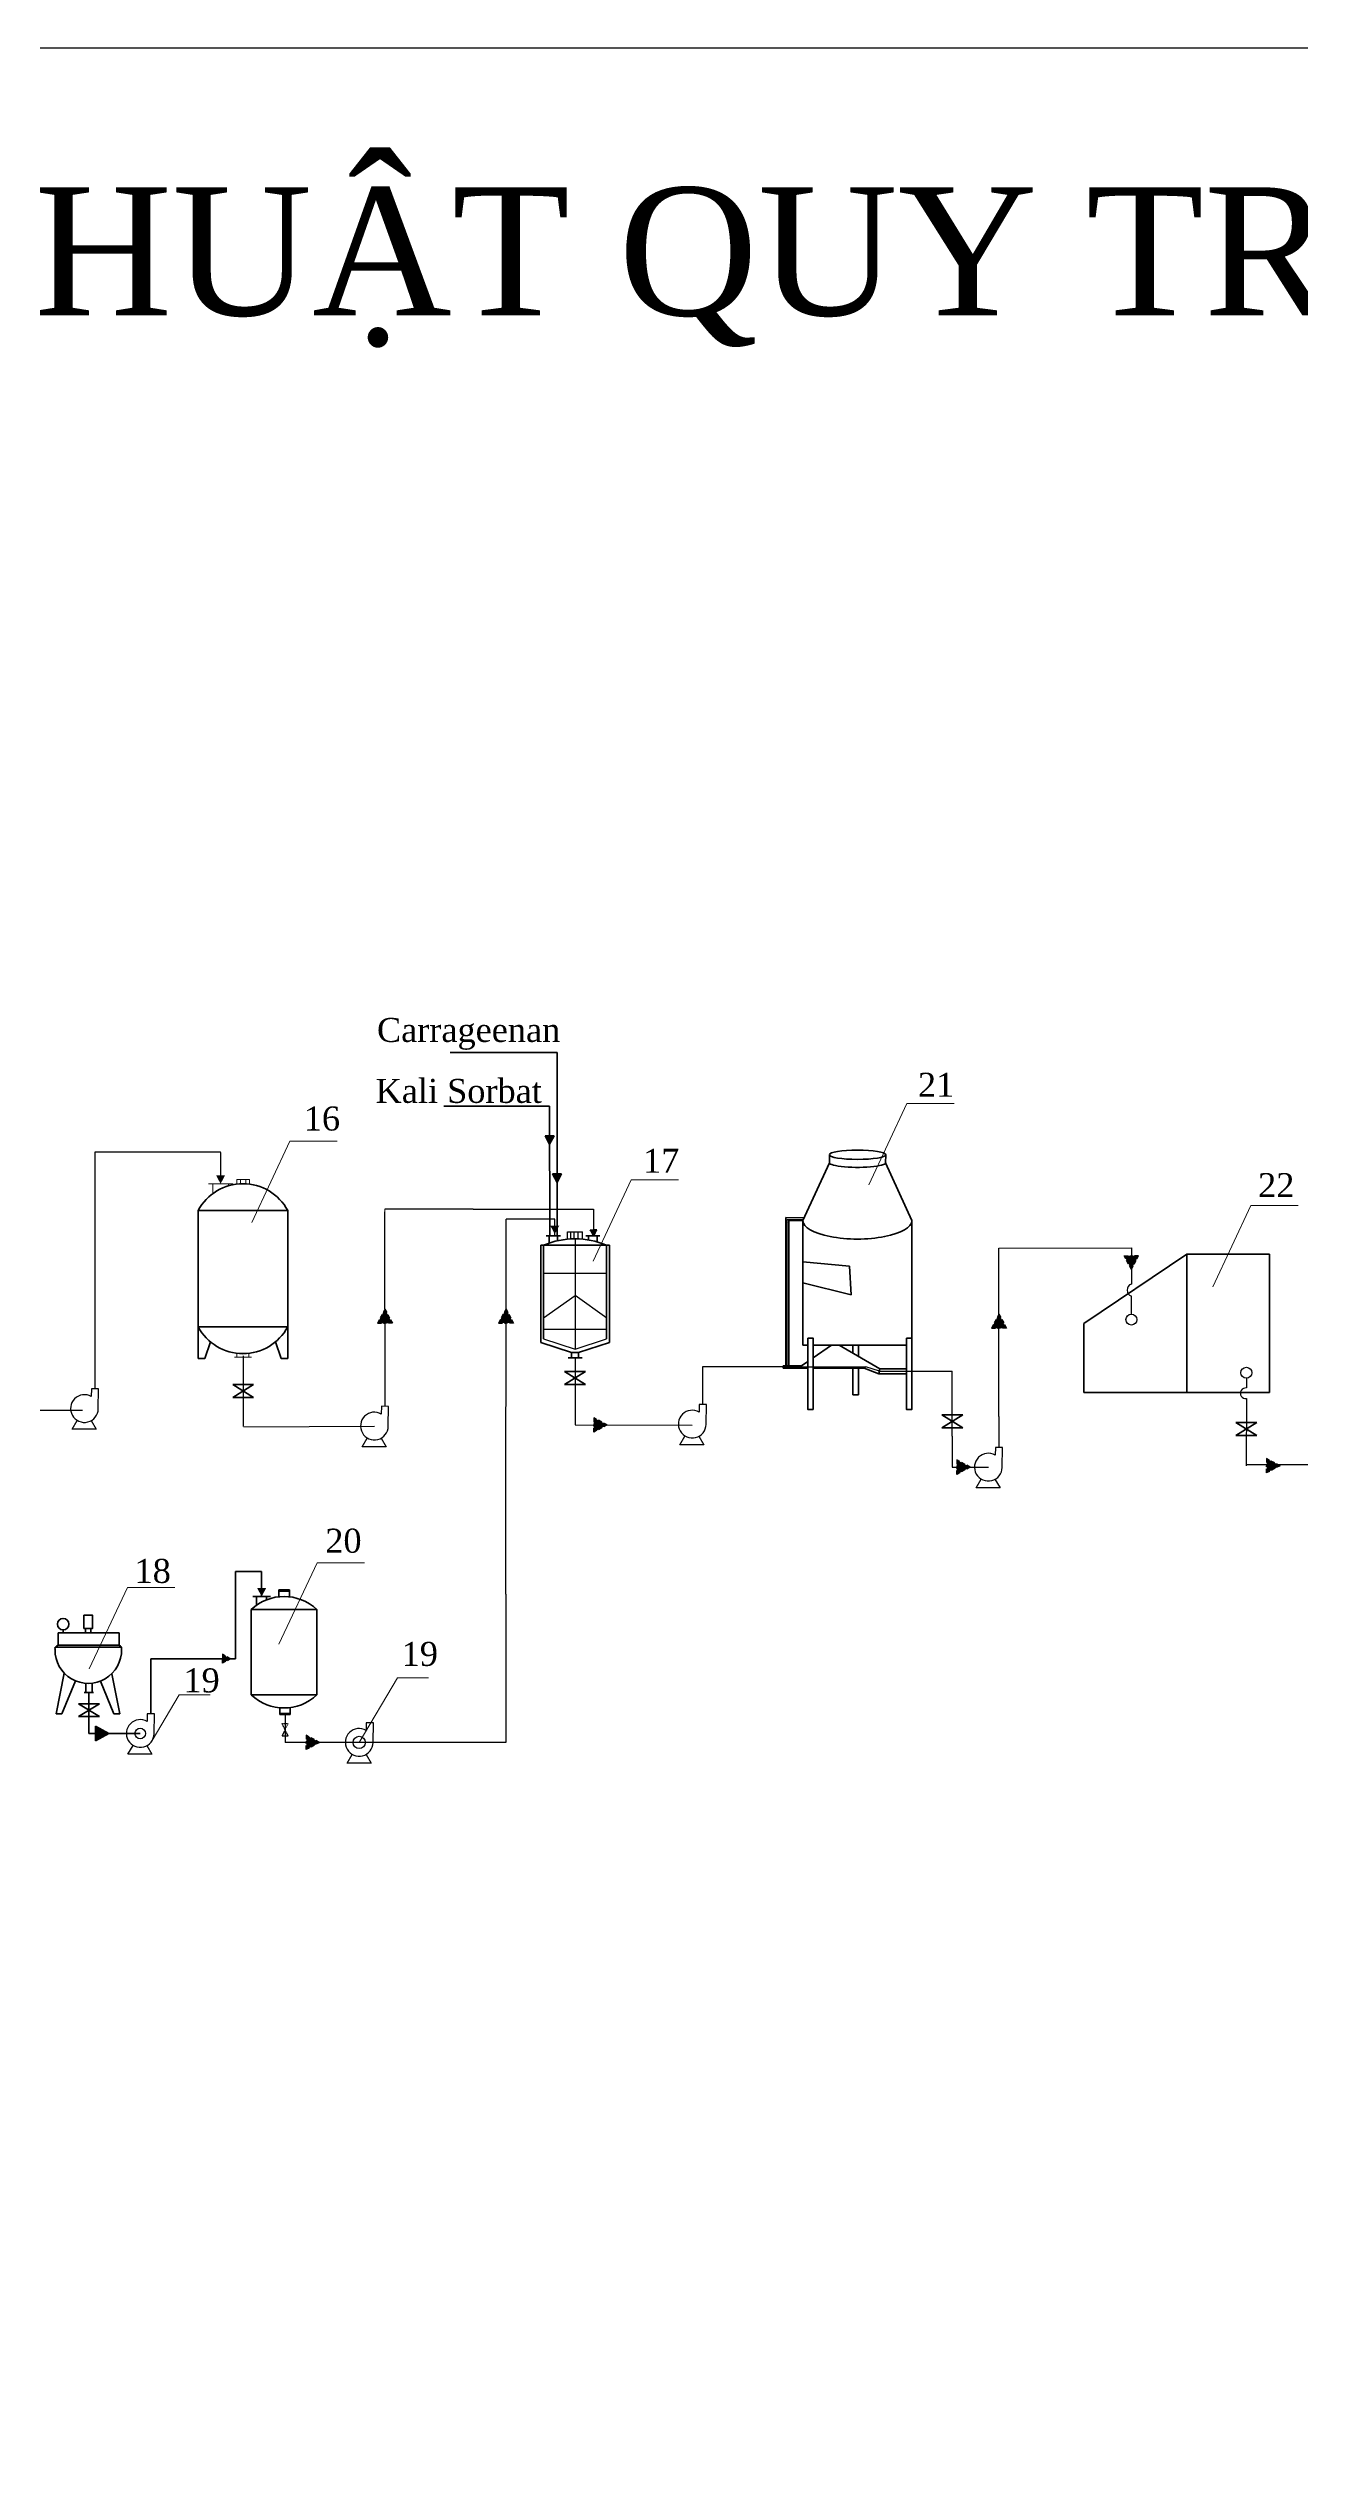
# Model space of a CAD drawing. Header units: millimetres. Extents: x -76212 to 9435109730, y -5959132081 to 60147.
# Drawn here: x -13366 to 25728, y -81082 to -5955 of the extents above; entities that cross this region are included whole.
import ezdxf

# ---------------------------------------------------------------- set-up
doc = ezdxf.new("R2010")
doc.units = ezdxf.units.MM
doc.linetypes.add('W. Cot Tang L5-L13$0$HIDDEN2', pattern=[0.1875, 0.125, -0.0625])
for name, color, linetype in [('121', 7, 'Continuous'), ('duong net manh', 5, 'Continuous'), ('duong net manh @ 1', 5, 'Continuous')]:
    doc.layers.add(name, color=color, linetype=linetype)
for name, color, linetype, lineweight in [('athietbi', 2, 'Continuous', 35), ('CCDC_KT_BE TONG', 1, 'Continuous', 25), ('Hoi nhiet', 3, 'Continuous', 13), ('K.Thuoc0.15', 2, 'Continuous', 15), ('kich thuoc', 2, 'Continuous', 13), ('lanh tra', 6, 'Continuous', 25), ('net co ban', 80, 'Continuous', 25), ('netchinh1', 221, 'Continuous', 40), ('tb dây chuyền', 10, 'Continuous', 40), ('THIET BI11', 30, 'Continuous', 30), ('van ban', 112, 'Continuous', 20), ('đường hơi nước', 6, 'Continuous', 9)]:
    doc.layers.add(name, color=color, linetype=linetype, lineweight=lineweight)
doc.styles.add('DIM', font='arial.ttf')
doc.styles.add('NGA', font='arial.ttf', dxfattribs={"height": 2})
doc.dimstyles.new('TCVN', dxfattribs={"dimtxt": 300, "dimasz": 118, "dimexe": 20, "dimexo": 100, "dimgap": 20, "dimtad": 1, "dimtoh": 1, "dimdec": 0, "dimzin": 0, "dimdsep": 46, "dimtxsty": 'DIM', "dimblk": 'ARCHTICK', "dimcen": 0, "dimdle": 1, "dimclrd": 256, "dimclre": 256, "dimclrt": 4, "dimadec": 0, "dimazin": 0, "dimtfac": 1, "dimtdec": 0, "dimtix": 1, "dimtmove": 2, "dimatfit": 3, "dimfxl": 1, "dimtolj": 1, "dimtzin": 0, "dimlwd": 13, "dimlwe": 13, "dimarcsym": 0})

# ---------------------------------------------------------------- blocks, each defined once
blk = doc.blocks.new('_ArchTick')
at = {"color": 0, "linetype": 'ByBlock', "const_width": 0.15}
blk.add_lwpolyline([(-0.5, -0.5), (0.5, 0.5)], dxfattribs=at)
blk = doc.blocks.new('v b')
blk.add_lwpolyline([(71401, -182775), (71401, -140775), (12001, -140775), (12001, -182775)], close=True)

msp = doc.modelspace()

# ---------------------------------------------------------------- hatches: boundary and pattern name
at = {"layer": '121', "linetype": 'W. Cot Tang L5-L13$0$HIDDEN2', "lineweight": 9, "ltscale": 1000}
h = msp.add_hatch(color=7, dxfattribs=at)
h.dxf.hatch_style = 1
h.paths.add_polyline_path([(2599.3, -42740.2), (2458.6, -43005.1), (2458.6, -42740.2)])
h.paths.add_polyline_path([(2458.6, -42740.2), (2458.6, -43005.1), (2317.9, -42740.2)])
h = msp.add_hatch(color=7, dxfattribs=at)
h.dxf.hatch_style = 1
h.paths.add_polyline_path([(3774.7, -42874), (3669.1, -43072.6), (3669.1, -42874)])
h.paths.add_polyline_path([(3669.1, -42874), (3669.1, -43072.6), (3563.6, -42874)])
h = msp.add_hatch(color=7, dxfattribs=at)
h.dxf.hatch_style = 1
h.paths.add_polyline_path([(20689.8, -43683.1), (20464.6, -44106.9), (20464.6, -43683.1)])
h.paths.add_polyline_path([(20464.6, -43683.1), (20464.6, -44106.9), (20239.5, -43683.1)])
h = msp.add_hatch(color=7, dxfattribs=at)
h.dxf.hatch_style = 1
h.paths.add_polyline_path([(-3080.2, -45790.2), (-2845.7, -45348.7), (-2845.7, -45790.2)])
h.paths.add_polyline_path([(-2845.7, -45790.2), (-2845.7, -45348.7), (-2611.1, -45790.2)])
h = msp.add_hatch(color=7, dxfattribs=at)
h.dxf.hatch_style = 1
h.paths.add_polyline_path([(-3080.2, -45790.2), (-2845.7, -45348.7), (-2845.7, -45790.2)])
h.paths.add_polyline_path([(-2845.7, -45790.2), (-2845.7, -45348.7), (-2611.1, -45790.2)])
h = msp.add_hatch(color=7, dxfattribs=at)
h.dxf.hatch_style = 1
h.paths.add_polyline_path([(700, -45785.9), (934.6, -45344.4), (934.6, -45785.9)])
h.paths.add_polyline_path([(934.6, -45785.9), (934.6, -45344.4), (1169.1, -45785.9)])
h = msp.add_hatch(color=7, dxfattribs=at)
h.dxf.hatch_style = 1
h.paths.add_polyline_path([(700, -45785.9), (934.6, -45344.4), (934.6, -45785.9)])
h.paths.add_polyline_path([(934.6, -45785.9), (934.6, -45344.4), (1169.1, -45785.9)])
h = msp.add_hatch(color=7, dxfattribs=at)
h.dxf.hatch_style = 1
h.paths.add_polyline_path([(16095.6, -45945.1), (16330.2, -45503.6), (16330.2, -45945.1)])
h.paths.add_polyline_path([(16330.2, -45945.1), (16330.2, -45503.6), (16564.7, -45945.1)])
h = msp.add_hatch(color=7, dxfattribs=at)
h.dxf.hatch_style = 1
h.paths.add_polyline_path([(16095.6, -45945.1), (16330.2, -45503.6), (16330.2, -45945.1)])
h.paths.add_polyline_path([(16330.2, -45945.1), (16330.2, -45503.6), (16564.7, -45945.1)])
h = msp.add_hatch(color=7, dxfattribs=at)
h.dxf.hatch_style = 1
h.paths.add_polyline_path([(3672.8, -48744.3), (4096.6, -48969.4), (3672.8, -48969.4)])
h.paths.add_polyline_path([(3672.8, -48969.4), (4096.6, -48969.4), (3672.8, -49194.6)])
h = msp.add_hatch(color=7, dxfattribs=at)
h.dxf.hatch_style = 1
h.paths.add_polyline_path([(15010.2, -50061.8), (15434, -50287), (15010.2, -50287)])
h.paths.add_polyline_path([(15010.2, -50287), (15434, -50287), (15010.2, -50512.1)])
h = msp.add_hatch(color=7, dxfattribs=at)
h.dxf.hatch_style = 1
h.paths.add_polyline_path([(24686.9, -50016.5), (25110.7, -50241.6), (24686.9, -50241.6)])
h.paths.add_polyline_path([(24686.9, -50241.6), (25110.7, -50241.6), (24686.9, -50466.8)])
h = msp.add_hatch(color=7, dxfattribs=at)
h.dxf.hatch_style = 1
h.paths.add_polyline_path([(-7924.4, -56133.3), (-7659.6, -56274), (-7924.4, -56274)])
h.paths.add_polyline_path([(-7924.4, -56274), (-7659.6, -56274), (-7924.4, -56414.7)])
h = msp.add_hatch(color=7, dxfattribs=at)
h.dxf.hatch_style = 1
h.paths.add_polyline_path([(-7924.4, -56133.3), (-7659.6, -56274), (-7924.4, -56274)])
h.paths.add_polyline_path([(-7924.4, -56274), (-7659.6, -56274), (-7924.4, -56414.7)])
h = msp.add_hatch(color=7, dxfattribs=at)
h.dxf.hatch_style = 1
h.paths.add_polyline_path([(-5303.4, -58659.9), (-4879.6, -58885.1), (-5303.4, -58885.1)])
h.paths.add_polyline_path([(-5303.4, -58885.1), (-4879.6, -58885.1), (-5303.4, -59110.2)])
at = {"layer": 'tb dây chuyền', "lineweight": 9}
h = msp.add_hatch(color=7, dxfattribs=at)
h.dxf.hatch_style = 1
h.paths.add_polyline_path([(2434.3, -39933.1), (2293.6, -40198), (2293.6, -39933.1)])
h.paths.add_polyline_path([(2293.6, -39933.1), (2293.6, -40198), (2152.9, -39933.1)])
h = msp.add_hatch(color=7, dxfattribs=at)
h.dxf.hatch_style = 1
h.paths.add_polyline_path([(-7838.4, -41170), (-7979.2, -41434.8), (-7979.2, -41170)])
h.paths.add_polyline_path([(-7979.2, -41170), (-7979.2, -41434.8), (-8119.9, -41170)])
h = msp.add_hatch(color=7, dxfattribs=at)
h.dxf.hatch_style = 1
h.paths.add_polyline_path([(2669.1, -41123.9), (2528.3, -41388.8), (2528.3, -41123.9)])
h.paths.add_polyline_path([(2528.3, -41123.9), (2528.3, -41388.8), (2387.6, -41123.9)])
h = msp.add_hatch(color=7, dxfattribs=at)
h.dxf.hatch_style = 1
h.paths.add_polyline_path([(-6556.2, -54063.6), (-6696.9, -54328.5), (-6696.9, -54063.6)])
h.paths.add_polyline_path([(-6696.9, -54063.6), (-6696.9, -54328.5), (-6837.6, -54063.6)])
h = msp.add_hatch(color=7, dxfattribs=at)
h.dxf.hatch_style = 1
h.paths.add_polyline_path([(-11888.3, -58382.4), (-11464.5, -58607.5), (-11888.3, -58607.5)])
h.paths.add_polyline_path([(-11888.3, -58607.5), (-11464.5, -58607.5), (-11888.3, -58832.7)])

# ---------------------------------------------------------------- linework, layer by layer
for p, q in [((-11900.9, -47841.5), (-11900.9, -40438.3)), ((-11900.9, -40438.3), (-7981.7, -40438.3)), ((-7981.2, -40438.3), (-7981.7, -40438.3)), ((-7981.2, -40455.3), (-7981.2, -40438.3)), ((-7981.2, -40455.3), (-7981.2, -41225.2)), ((16329.4, -43442.9), (20464.6, -43434.4)), ((7067.6, -47156.3), (7067.6, -48328.7)), ((9589.2, -47156.3), (7067.6, -47156.3)), ((9589.2, -47156.3), (12174.5, -47156.3)), ((12595.1, -47291.8), (12174.5, -47156.3)), ((930.5, -54252.5), (930.5, -58885.1)), ((930.5, -58885.1), (-3650.3, -58885.5))]:
    msp.add_line(p, q)
at = {"color": 7, "lineweight": 30}
msp.add_line((2852.7, -42931.7), (3320.1, -42931.7), dxfattribs=at)
at = {"layer": 'athietbi', "color": 7}
for p, q in [((11034.4, -40535), (11033.5, -40778.1)), ((12792.1, -40528.4), (12783.4, -40778.1)), ((9671.5, -47118.7), (9671.5, -42491.4)), ((9671.5, -42491.4), (10247.1, -42498.5)), ((9767.1, -47118.7), (9767.1, -42578.3)), ((9767.1, -42578.3), (10208.1, -42583.7)), ((2018.9, -43351.8), (2018.9, -46389.9)), ((2018.9, -43351.8), (4162.2, -43351.8)), ((2106.4, -43351.8), (2106.4, -46280.5)), ((2193.9, -43063.1), (2631.3, -43063.1)), ((2281.3, -43285.8), (2281.3, -43063.1)), ((2543.8, -43213.2), (2543.8, -43063.1)), ((3427.5, -43061.8), (3864.9, -43061.8)), ((3515, -43189.4), (3515, -43061.8)), ((3777.4, -43248.2), (3777.4, -43061.8)), ((4074.7, -43351.8), (4074.7, -46280.5)), ((4162.2, -43351.8), (4162.2, -46389.9)), ((10208.1, -43877.4), (11657.4, -44009.6)), ((10208.1, -43877.4), (10208.1, -43955.1)), ((11657.4, -44009.6), (11716.2, -44905.8)), ((18978.2, -45793.7), (22198.4, -43632.6)), ((22198.4, -43632.6), (24775.9, -43630.5)), ((22198.4, -43632.6), (22198.4, -47956.5)), ((24775.9, -43630.5), (24779.5, -47955.3)), ((11716.2, -44905.8), (10208.1, -44532.1)), ((18978.2, -47956.5), (18978.2, -45793.7)), ((2018.9, -46389.9), (2981.2, -46705.9)), ((3199.9, -46705.9), (4162.2, -46389.9)), ((10208.1, -46480.4), (10356.4, -46480.4)), ((10526.9, -46480.4), (13438.3, -46480.4)), ((11100.5, -46480.4), (10526.9, -46869.7)), ((11337.3, -46480.4), (12608.5, -47217.2)), ((2871.8, -46871.8), (3309.2, -46871.8)), ((2981.2, -46871.8), (2981.2, -46705.9)), ((2981.2, -46705.9), (3199.9, -46705.9)), ((3199.9, -46871.8), (3199.9, -46705.9)), ((9589.2, -47118.7), (9589.2, -47194)), ((10160, -47118.7), (9589.2, -47118.7)), ((10356.4, -47194), (9589.2, -47194)), ((10160, -47196.4), (9589.2, -47196.4)), ((9767.1, -47118.7), (9671.5, -47118.7)), ((10356.4, -47194), (9799.5, -47194)), ((9866.5, -47118.7), (9866.5, -47194)), ((9866.5, -47118.7), (9866.5, -47196.4)), ((10356.4, -46985.4), (10160, -47118.7)), ((12119.1, -47194), (10526.9, -47194)), ((12581.6, -47366.5), (12119.1, -47194)), ((12608.5, -47217.2), (12581.6, -47366.5)), ((12608.5, -47217.2), (13438.3, -47217.2)), ((13438.3, -47217.2), (13438.3, -47366.5)), ((13438.3, -47366.5), (12581.6, -47366.5)), ((24779.5, -47955.3), (18978.2, -47956.5)), ((-4970.8, -54737.6), (-7019.4, -54737.6)), ((-7019.4, -54737.6), (-7019.4, -57400.9)), ((-4970.8, -54737.6), (-7019.4, -54737.6)), ((-7019.4, -57400.9), (-7019.4, -54737.6)), ((-4970.8, -54737.6), (-7019.4, -54737.6)), ((-7019.4, -54737.6), (-7019.4, -57400.9)), ((-4970.8, -54737.6), (-7019.4, -54737.6)), ((-7019.4, -57400.9), (-7019.4, -54737.6)), ((-6424.8, -54328.5), (-6969.1, -54328.5)), ((-6854.7, -54601.9), (-6854.7, -54328.5)), ((-6543.7, -54432.9), (-6543.7, -54328.5)), ((-6159, -54116.9), (-5831.2, -54116.9)), ((-6159, -54116.9), (-5831.2, -54116.9)), ((-6159, -54336.9), (-6159, -54116.9)), ((-6159, -54116.9), (-5831.2, -54116.9)), ((-6159, -54116.9), (-5831.2, -54116.9)), ((-6159, -54336.9), (-6159, -54116.9)), ((-6159, -54336.9), (-6159, -54123)), ((-6159, -54336.9), (-6159, -54123)), ((-5831.2, -54164), (-6159, -54164)), ((-5831.2, -54164), (-6159, -54164)), ((-5831.2, -54164), (-6159, -54164)), ((-5831.2, -54164), (-6159, -54164)), ((-5831.2, -54116.9), (-5831.2, -54336.9)), ((-5831.2, -54116.9), (-5831.2, -54336.9)), ((-5831.2, -54123), (-5831.2, -54336.9)), ((-5831.2, -54123), (-5831.2, -54164)), ((-5831.2, -54123), (-5831.2, -54336.9)), ((-5831.2, -54123), (-5831.2, -54164)), ((-4970.8, -57400.9), (-4970.8, -54737.6)), ((-4970.8, -54737.6), (-4970.8, -57400.9)), ((-4970.8, -57400.9), (-4970.8, -54737.6)), ((-4970.8, -54737.6), (-4970.8, -57400.9)), ((-13056.6, -55461.8), (-11146, -55461.8)), ((-13056.6, -55846.1), (-13056.6, -55461.8)), ((-12896, -55370.3), (-12896, -55461.8)), ((-12198.5, -55327.4), (-12196.5, -55463.1)), ((-12027.1, -55326.1), (-12027.1, -55461.8)), ((-11146, -55461.8), (-11146, -55846.1)), ((-4970.8, -56274.1), (-4970.8, -55147.3)), ((-4970.8, -56274.1), (-4970.8, -55147.3)), ((-13139.2, -55915.3), (-11079.3, -55915.3)), ((-13104.9, -55877.9), (-13056.6, -55846.1)), ((-11146, -55846.1), (-13056.6, -55846.1)), ((-11108.3, -55877.2), (-11146, -55846.1)), ((-13117.1, -57993.2), (-12864.3, -56718.1)), ((-12513, -56960.6), (-12936.5, -57993.2)), ((-12192.2, -57038.3), (-12192.2, -57329.8)), ((-11994.3, -57034.9), (-11994.3, -57329.8)), ((-11729.2, -56968.9), (-11309.1, -57993.2)), ((-11128.5, -57993.2), (-11377.3, -56738.3)), ((-12242.3, -57329.8), (-11943.1, -57329.8)), ((-4970.8, -57400.9), (-7019.4, -57400.9)), ((-4970.8, -57400.9), (-7019.4, -57400.9)), ((-6129.4, -57804.5), (-6129.4, -58018.4)), ((-6129.4, -57804.5), (-6129.4, -58018.4)), ((-5801.7, -58018.4), (-5801.7, -57804.5)), ((-5801.7, -58018.4), (-5801.7, -57804.5)), ((-13117.1, -57993.2), (-12936.5, -57993.2)), ((-11309.1, -57993.2), (-11128.5, -57993.2)), ((-5801.7, -57977.5), (-6129.4, -57977.5)), ((-5801.7, -57977.5), (-6129.4, -57977.5)), ((-6129.4, -58018.4), (-5801.7, -58018.4)), ((-6129.4, -58018.4), (-5801.7, -58018.4)), ((-5801.7, -58018.4), (-5801.7, -57977.5)), ((-5801.7, -58018.4), (-5801.7, -57977.5))]:
    msp.add_line(p, q, dxfattribs=at)
for points in [[(11033.5, -40778.1), (10208.1, -42583.7), (10208.1, -46480.4)], [(12783.4, -40778.1), (13608.8, -42583.7), (13608.8, -46480.4)], [(11767.9, -46729.9), (11767.9, -46480.4)], [(11938.3, -46480.4), (11938.3, -46828.7)], [(11938.3, -47194), (11938.3, -48025.7), (11767.9, -48025.7), (11767.9, -47194)]]:
    msp.add_lwpolyline(points, dxfattribs=at)
for points in [[(10356.4, -46252), (10526.9, -46252), (10526.9, -48481), (10356.4, -48481)], [(13438.3, -46252), (13608.8, -46252), (13608.8, -48481), (13438.3, -48481)], [(-12246.5, -54911.7), (-11979.2, -54911.7), (-11979.2, -55326.1), (-12246.5, -55326.1)]]:
    msp.add_lwpolyline(points, close=True, dxfattribs=at)
msp.add_circle((-12896, -55190.6), 179.6, dxfattribs=at)
for centre, radius, start, end in [((3090.5, -45698.2), 2544.4, 67.245447, 112.754553), ((-5995.1, -55813.1), 1485.3, 46.397181, 133.602819), ((-5995.1, -55813.1), 1485.3, 46.397181, 133.602819), ((-13047.1, -55965.6), 105, 123.392135, 191.17953), ((-12110.9, -56002.2), 1039.3, 179.102095, 1.350616), ((-11175.1, -55958.2), 105, 349.273181, 50.512264), ((-5995.1, -56325.3), 1485.3, 226.397181, 313.602819), ((-5995.1, -56325.3), 1485.3, 226.397181, 313.602819)]:
    msp.add_arc(centre, radius, start, end, dxfattribs=at)
msp.add_ellipse((11912.8, -40528.4), major_axis=(-879.3, 0), ratio=0.164419, dxfattribs=at)
for centre, major_axis, ratio, end_param in [((11912.8, -40776.8), (-879.3, 0), 0.164419, 9.5592576), ((11908.5, -42583.7), (-1700.3, 0), 0.3393177, 9.424778)]:
    msp.add_ellipse(centre, major_axis=major_axis, ratio=ratio, start_param=6.2831853, end_param=end_param, dxfattribs=at)
at = {"layer": 'CCDC_KT_BE TONG', "color": 7, "linetype": 'W. Cot Tang L5-L13$0$HIDDEN2', "ltscale": 1000}
for p, q in [((3563.6, -42874), (3774.7, -42874)), ((3669.1, -43072.6), (3563.6, -42874)), ((3563.6, -42874), (3669.1, -42874)), ((3669.1, -43072.6), (3774.7, -42874)), ((3774.7, -42874), (3669.1, -42874)), ((20464.6, -44106.9), (20239.5, -43683.1)), ((20239.5, -43683.1), (20464.6, -43683.1)), ((20464.6, -44106.9), (20689.8, -43683.1)), ((20689.8, -43683.1), (20464.6, -43683.1)), ((-2845.7, -45348.7), (-3080.2, -45790.2)), ((-2845.7, -45348.7), (-3080.2, -45790.2)), ((-3080.2, -45790.2), (-2845.7, -45790.2)), ((-3080.2, -45790.2), (-2845.7, -45790.2)), ((-2845.7, -45348.7), (-2611.1, -45790.2)), ((-2845.7, -45348.7), (-2611.1, -45790.2)), ((-2611.1, -45790.2), (-2845.7, -45790.2)), ((-2611.1, -45790.2), (-2845.7, -45790.2)), ((934.6, -45344.4), (700, -45785.9)), ((934.6, -45344.4), (700, -45785.9)), ((700, -45785.9), (934.6, -45785.9)), ((700, -45785.9), (934.6, -45785.9)), ((934.6, -45344.4), (1169.1, -45785.9)), ((934.6, -45344.4), (1169.1, -45785.9)), ((1169.1, -45785.9), (934.6, -45785.9)), ((1169.1, -45785.9), (934.6, -45785.9)), ((16330.2, -45503.6), (16095.6, -45945.1)), ((16330.2, -45503.6), (16095.6, -45945.1)), ((16330.2, -45503.6), (16564.7, -45945.1)), ((16330.2, -45503.6), (16564.7, -45945.1)), ((16095.6, -45945.1), (16330.2, -45945.1)), ((16095.6, -45945.1), (16330.2, -45945.1)), ((16564.7, -45945.1), (16330.2, -45945.1)), ((16564.7, -45945.1), (16330.2, -45945.1)), ((4096.6, -48969.4), (3672.8, -48744.3)), ((3672.8, -48744.3), (3672.8, -48969.4)), ((4096.6, -48969.4), (3672.8, -49194.6)), ((3672.8, -49194.6), (3672.8, -48969.4)), ((15434, -50287), (15010.2, -50061.8)), ((15010.2, -50061.8), (15010.2, -50287)), ((15434, -50287), (15010.2, -50512.1)), ((15010.2, -50512.1), (15010.2, -50287)), ((25110.7, -50241.6), (24686.9, -50016.5)), ((24686.9, -50016.5), (24686.9, -50241.6)), ((25110.7, -50241.6), (24686.9, -50466.8)), ((24686.9, -50466.8), (24686.9, -50241.6)), ((-7659.6, -56274), (-7924.4, -56133.3)), ((-7924.4, -56133.3), (-7924.4, -56274)), ((-7659.6, -56274), (-7924.4, -56133.3)), ((-7924.4, -56133.3), (-7924.4, -56274)), ((-7659.6, -56274), (-7924.4, -56414.7)), ((-7924.4, -56414.7), (-7924.4, -56274)), ((-7659.6, -56274), (-7924.4, -56414.7)), ((-7924.4, -56414.7), (-7924.4, -56274)), ((-4879.6, -58885.1), (-5303.4, -58659.9)), ((-5303.4, -58659.9), (-5303.4, -58885.1)), ((-4879.6, -58885.1), (-5303.4, -59110.2)), ((-5303.4, -59110.2), (-5303.4, -58885.1))]:
    msp.add_line(p, q, dxfattribs=at)
at = {"layer": 'duong net manh', "color": 7, "lineweight": 30}
for p, q in [((9719.3, -47118.7), (9719.3, -42546.3)), ((9719.3, -42546.3), (10225.3, -42546.3))]:
    msp.add_line(p, q, dxfattribs=at)
at = {"layer": 'duong net manh', "color": 7}
for p, q in [((3090.5, -43153.7), (3094.7, -46602.4)), ((3563.6, -42874), (3669.1, -43072.6)), ((3669.1, -43072.6), (3774.7, -42874)), ((2106.4, -46280.5), (2106.4, -43743.6)), ((2106.4, -44226.6), (4074.7, -44226.6)), ((2106.4, -44226.6), (2106.4, -45976.2)), ((4074.7, -46280.5), (4074.7, -43743.6)), ((4074.7, -44226.6), (4074.7, -45976.2)), ((2106.4, -45626.3), (3096.8, -44929.2)), ((4085.5, -45628.8), (3096.8, -44929.2)), ((2106.4, -45976.2), (2106.4, -45626.3)), ((2106.4, -45976.2), (4074.7, -45976.2)), ((2106.4, -46280.5), (3094.7, -46602.4)), ((3094.7, -46602.4), (4074.7, -46280.5))]:
    msp.add_line(p, q, dxfattribs=at)
at = {"layer": 'duong net manh', "color": 7, "linetype": 'W. Cot Tang L5-L13$0$HIDDEN2'}
for p, q in [((-5865.5, -58295.4), (-6060.8, -58676.3)), ((-5870.3, -58676.3), (-6060.8, -58295.4)), ((-6060.8, -58295.4), (-5865.5, -58295.4)), ((-6060.8, -58676.3), (-5870.3, -58676.3))]:
    msp.add_line(p, q, dxfattribs=at)
at = {"layer": 'duong net manh', "color": 7}
for centre in [(20465.4, -45676.2), (24055.6, -47335.7)]:
    msp.add_circle(centre, 170, dxfattribs=at)
at = {"layer": 'Hoi nhiet', "color": 7}
for p, q in [((-7361.2, -41295), (-7360.3, -41433.3)), ((-7189.3, -41295), (-7189.6, -41433.6)), ((-7591.4, -41435), (-8352.9, -41434.7)), ((-7540.7, -46851.5), (-7015.6, -46849.6))]:
    msp.add_line(p, q, dxfattribs=at)
for points in [[(-7469.9, -41442.4), (-7469.9, -41295), (-7076.3, -41295), (-7076.3, -41444.2)], [(-8192.9, -41720.5), (-8221.4, -41720.5), (-8221.4, -41435), (-7736.9, -41435), (-7736.9, -41498.3)]]:
    msp.add_lwpolyline(points, dxfattribs=at)
msp.add_lwpolyline([(-7474, -46729.3), (-7094, -46729.3), (-7094, -46851.5), (-7474, -46851.5)], close=True, dxfattribs=at)
at = {"layer": 'K.Thuoc0.15', "color": 7, "lineweight": 13}
for p, q in [((12263.2, -41464.3), (13456.3, -38922.4)), ((13456.3, -38922.4), (14933.7, -38922.4)), ((-7005.7, -42647), (-5812.6, -40105)), ((-5812.6, -40105), (-4335.2, -40105)), ((3653.8, -43854.8), (4846.9, -41312.9)), ((4846.9, -41312.9), (6324.4, -41312.9)), ((23004.2, -44650.6), (24197.3, -42108.6)), ((24197.3, -42108.6), (25674.7, -42108.6)), ((-6158.8, -55816.5), (-4965.7, -53274.6)), ((-4965.7, -53274.6), (-3488.2, -53274.6)), ((-12081.1, -56583), (-10888, -54041.1)), ((-10888, -54041.1), (-9410.6, -54041.1)), ((-2456.2, -56865), (-3650.3, -58885.5)), ((-1491, -56864.7), (-2456.2, -56865)), ((-9272.8, -57401.4), (-10113.6, -58824.1)), ((-8307.6, -57401.2), (-9272.8, -57401.4))]:
    msp.add_line(p, q, dxfattribs=at)
at = {"layer": 'kich thuoc', "color": 7}
msp.add_line((-2847.3, -42224), (-2847.3, -42377.8), dxfattribs=at)
at = {"layer": 'lanh tra', "color": 7}
for p, q in [((2852.7, -43163.9), (2852.7, -42937.3)), ((2950.6, -42937.1), (2950.4, -43156.5)), ((3055.2, -42936.9), (3054.9, -43152.8)), ((3178.8, -42936.7), (3178.3, -43153.9)), ((3320.5, -43162.6), (3320.1, -42936.4)), ((-6060.8, -58676.3), (-5870.3, -58676.3))]:
    msp.add_line(p, q, dxfattribs=at)
at = {"layer": 'net co ban', "color": 7, "ltscale": 10}
for p, q in [((-12012.2, -47839.8), (-12016.1, -48079.8)), ((-11789.6, -47843.3), (-12012.2, -47839.8)), ((-11799.4, -48461.7), (-11789.6, -47843.3)), ((-2955.3, -48386.4), (-2959.1, -48626.4)), ((-2732.7, -48389.9), (-2955.3, -48386.4)), ((-2742.5, -49008.3), (-2732.7, -48389.9)), ((6970.5, -48327), (6966.6, -48567)), ((7193.1, -48330.5), (6970.5, -48327)), ((7183.3, -48948.9), (7193.1, -48330.5)), ((16218.1, -49671.9), (16214.3, -49911.9)), ((16440.7, -49675.4), (16218.1, -49671.9)), ((16430.9, -50293.9), (16440.7, -49675.4)), ((-10268.6, -57992.4), (-10272.4, -58232.4)), ((-10046, -57995.9), (-10268.6, -57992.4)), ((-10055.8, -58614.4), (-10046, -57995.9)), ((-3430.2, -58270), (-3434, -58510)), ((-3207.6, -58273.5), (-3430.2, -58270)), ((-3217.4, -58892), (-3207.6, -58273.5))]:
    msp.add_line(p, q, dxfattribs=at)
for points in [[(-12023.3, -48834), (-11866.8, -49105), (-12616.7, -49105), (-12455.5, -48825.9)], [(-2968.4, -49377.1), (-2809.9, -49651.6), (-3559.8, -49651.6), (-3401.3, -49377.1)], [(6957.4, -49317.7), (7115.9, -49592.2), (6366, -49592.2), (6524.4, -49317.7)], [(16205.1, -50662.7), (16363.5, -50937.1), (15613.6, -50937.1), (15772.1, -50662.7)], [(-10281.7, -58983.2), (-10123.2, -59257.6), (-10873.1, -59257.6), (-10714.6, -58983.2)], [(-3436.2, -59258.7), (-3277.8, -59533.2), (-4027.7, -59533.2), (-3869.2, -59258.7)]]:
    msp.add_lwpolyline(points, dxfattribs=at)
for centre in [(-12232.3, -48454.9), (-3175.4, -49001.5), (6750.4, -48942.1), (15998, -50287), (-10488.7, -58607.5), (-3650.3, -58885.1)]:
    msp.add_arc(centre, 433, 60.032252, 359.091533, dxfattribs=at)
at = {"layer": 'tb dây chuyền', "color": 7, "lineweight": 35}
for p, q in [((2530.2, -37335.1), (-813.1, -37335.1)), ((2527.6, -43063.1), (2530.2, -37335.1)), ((2287.8, -39004.1), (-1012.1, -39004.1)), ((2307.6, -43063.1), (2287.8, -39004.1)), ((2293.6, -40198), (2152.9, -39933.1)), ((2152.9, -39933.1), (2293.6, -39933.1)), ((2293.6, -40198), (2434.3, -39933.1)), ((2434.3, -39933.1), (2293.6, -39933.1)), ((2528.3, -41388.8), (2387.6, -41123.9)), ((2387.6, -41123.9), (2528.3, -41123.9)), ((2528.3, -41388.8), (2669.1, -41123.9)), ((2669.1, -41123.9), (2528.3, -41123.9)), ((-8677.5, -42269.5), (-5882.6, -42269.5)), ((-8677.5, -42269.5), (-8677.5, -45902.8)), ((-5882.6, -42269.5), (-5882.6, -45902.8)), ((-5882.6, -45902.8), (-8677.5, -45902.8)), ((-8677.5, -45902.8), (-8677.5, -46889.1)), ((-8472.4, -46889.1), (-8292, -46375.8)), ((-6087.6, -46889.1), (-6268, -46375.8)), ((-5882.6, -45902.8), (-5882.6, -46889.1)), ((-8677.5, -46889.1), (-8472.4, -46889.1)), ((-5882.6, -46889.1), (-6087.6, -46889.1)), ((2764.6, -47299.5), (3419.2, -47299.4)), ((3419.2, -47299.4), (2764.6, -47705)), ((3419.3, -47705), (2764.6, -47299.5)), ((-7601.1, -47708.6), (-6946.5, -47708.5)), ((-6946.5, -47708.5), (-7601.1, -48114)), ((-6946.4, -48114), (-7601.1, -47708.6)), ((2764.6, -47705), (3419.3, -47705)), ((-7601.1, -48114), (-6946.4, -48114)), ((14544.2, -48652.1), (15198.9, -48652)), ((15198.9, -48652), (14544.2, -49057.6)), ((15198.9, -49057.6), (14544.2, -48652.1)), ((14544.2, -49057.6), (15198.9, -49057.6)), ((23729.5, -48896.1), (24384.1, -48896)), ((24384.1, -48896), (23729.5, -49301.6)), ((24384.2, -49301.6), (23729.5, -48896.1)), ((23729.5, -49301.6), (24384.2, -49301.6)), ((-7515.1, -56274), (-7515.1, -53550.9)), ((-6696.9, -53550.9), (-7515.1, -53550.9)), ((-6696.9, -54328.5), (-6696.9, -53550.9)), ((-10157.3, -57994.2), (-10152.9, -56274)), ((-10152.9, -56274), (-7515.1, -56274)), ((-12418.5, -57675.5), (-11763.8, -57675.4)), ((-11763.8, -57675.4), (-12418.5, -58080.9)), ((-11763.8, -58080.9), (-12418.5, -57675.5)), ((-12092.7, -57329.8), (-12092.7, -58607.5)), ((-12418.5, -58080.9), (-11763.8, -58080.9)), ((-11464.5, -58607.5), (-11888.3, -58382.4)), ((-11888.3, -58382.4), (-11888.3, -58607.5)), ((-12092.7, -58607.5), (-10488.7, -58607.5)), ((-11464.5, -58607.5), (-11888.3, -58832.7)), ((-11888.3, -58832.7), (-11888.3, -58607.5))]:
    msp.add_line(p, q, dxfattribs=at)
for centre, start, end in [((-7280, -43014.8), 28.072487, 151.927513), ((-7280, -45157.5), 208.072487, 331.927513)]:
    msp.add_arc(centre, 1583.8, start, end, dxfattribs=at)
at = {"layer": 'THIET BI11', "color": 7, "lineweight": 30}
for centre, radius in [((-10488.7, -58607.9), 165.5), ((-3650.3, -58885.5), 191.6)]:
    msp.add_circle(centre, radius, dxfattribs=at)
at = {"layer": 'đường hơi nước', "color": 7, "lineweight": 30}
for p, q in [((-88.1, -42222.5), (-2847.3, -42224)), ((-2844, -48388.1), (-2847.3, -42309.3)), ((-88.1, -42222.5), (3669.1, -42224.2)), ((930.5, -54252.5), (935.8, -42537.6)), ((2463.1, -42538.2), (935.8, -42537.6)), ((2463.1, -43063.1), (2463.1, -42538.2)), ((3669.1, -42224.2), (3669.1, -42874)), ((16329.4, -48700.7), (16329.4, -43442.9)), ((20464.6, -43434.4), (20464.6, -44565.2)), ((20465.3, -45506.2), (20464.9, -44945.2)), ((-7278.2, -46812.7), (-7272.4, -49011.7)), ((3090.5, -46871.8), (3089.9, -48969.1)), ((12595.1, -47291.8), (14870, -47291.8)), ((14870, -49314.2), (14870, -47291.8)), ((24055.6, -47505.7), (24055.6, -47812.4)), ((-15747.2, -48506.9), (-12292.4, -48506.9)), ((16329.4, -48700.7), (16329.4, -49673.6)), ((24055.6, -48143.9), (24054.9, -50241.3)), ((-7252.7, -49028.1), (-3175.4, -49001.5)), ((3089.9, -48969.1), (6750.4, -48970.2)), ((14870, -49314.2), (14870, -50287)), ((14870, -50287), (15998, -50287)), ((24047.8, -50204.2), (26224, -50204.8)), ((-5965.5, -58018.4), (-5965.5, -58885.1)), ((-3650.3, -58885.1), (-5965.5, -58885.1))]:
    msp.add_line(p, q, dxfattribs=at)
for centre, radius, start, end in [((20531.3, -44755.2), 201.3, 109.340921, 250.736055), ((24038.6, -47978.2), 166.6, 84.164492, 275.835508)]:
    msp.add_arc(centre, radius, start, end, dxfattribs=at)

# ---------------------------------------------------------------- block references
at = {"xscale": 2.791091901776999, "yscale": 2.791091901776999, "zscale": 2.791091901776999}
msp.add_blockref('v b', (-109707.1, 386960.9), dxfattribs=at)

# ---------------------------------------------------------------- texts
at = {"layer": 'netchinh1', "color": 7, "lineweight": 20, "char_height": 250, "attachment_point": 1}
for s, insert, width in [('{\\fTimes New Roman|b0|i0|c0|p18;\\H3x;21}', (13799.3, -37965.7), 612.612), ('{\\fTimes New Roman|b0|i0|c0|p18;\\H3x;16}', (-5380.3, -39019.5), 612.612), ('{\\fTimes New Roman|b0|i0|c0|p18;\\H3x;17}', (5213.2, -40340.6), 612.612), ('{\\fTimes New Roman|b0|i0|c0|p18;\\H3x;22}', (24423, -41100.6), 691.223), ('{\\fTimes New Roman|b0|i0|c0|p18;\\H3x;20}', (-4709.2, -52208.9), 612.612), ('{\\fTimes New Roman|b0|i0|c0|p18;\\H3x;18}', (-10666.4, -53153.4), 1113.694), ('{\\fTimes New Roman|b0|i0|c0|p18;\\H3x;19}', (-2322.4, -55744.9), 714.807), ('{\\fTimes New Roman|b0|i0|c0|p18;\\H3x;19}', (-9139, -56571.4), 714.807)]:
    msp.add_mtext(s, dxfattribs=dict(at, insert=insert, width=width))
at = {"layer": 'tb dây chuyền', "color": 7, "lineweight": 35, "char_height": 250, "attachment_point": 1}
for s, insert, width in [('{\\fTimes New Roman|b0|i0|c0|p18;\\H3x;Carrageenan}', (-3095.2, -36253), 612.612), ('{\\fTimes New Roman|b0|i0|c0|p18;\\H3x;Kali Sorbat}', (-3138, -38156.9), 7296.458)]:
    msp.add_mtext(s, dxfattribs=dict(at, insert=insert, width=width))
at = {"layer": 'van ban', "color": 7, "linetype": 'Continuous', "lineweight": 20, "insert": (-2272.7, -12810.5), "char_height": 4000, "width": 270656.804, "attachment_point": 5, "style": 'NGA'}
msp.add_mtext('{\\fTimes New Roman|b0|i0|c0|p18;                     SƠ ĐỒ KỸ THUẬT QUY TRÌNH CÔNG NGHỆ}', dxfattribs=at)

# ---------------------------------------------------------------- leaders
at = {"layer": 'duong net manh @ 1', "color": 7, "lineweight": 30}
msp.add_leader([(9719.3, -42546.3), (9719.3, -47118.7)], dimstyle='TCVN', override={"dimscale": 1, "dimgap": 20, "dimtad": 0}, dxfattribs=at)

doc.saveas('drawing.dxf')
